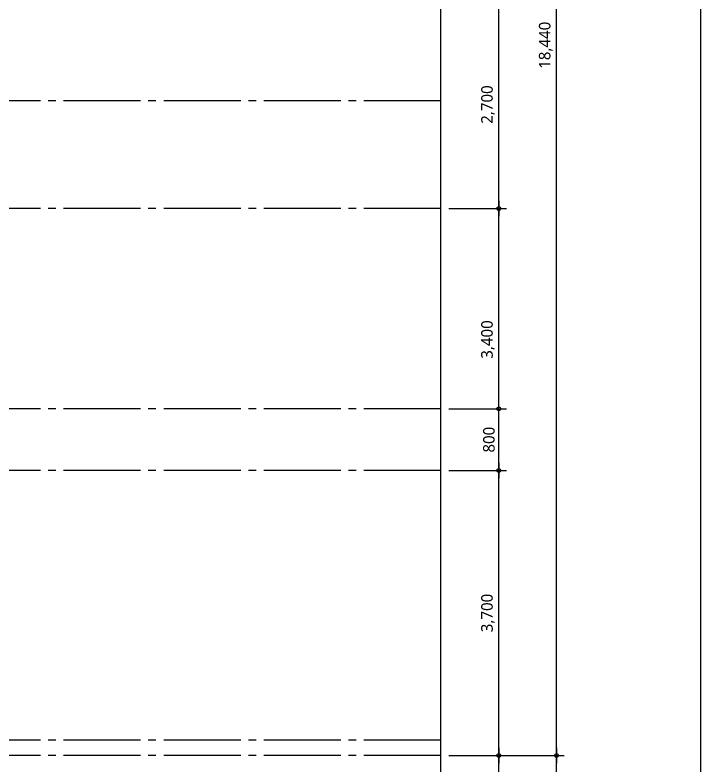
# Model space of a CAD drawing. Header units: millimetres. Extents: x 2135 to 254135, y 1035 to 90135.
# Drawn here: x 70730 to 79635, y 6124 to 15873 of the extents above; entities that cross this region are included whole.
import ezdxf

# ---------------------------------------------------------------- set-up
doc = ezdxf.new("R2010")
doc.units = ezdxf.units.MM
doc.linetypes.add('CEN3', pattern=[26, 20, -2, 2, -2])
doc.linetypes.add('CENTER2', pattern=[28.575, 19.05, -3.175, 3.175, -3.175])
doc.layers.get('Defpoints').update_dxf_attribs({"color": 157})
for name, color, linetype in [('A-01-CNTL', 1, 'CENTER2'), ('A-07-DIM', 7, 'Continuous'), ('WA2(가벽)_TED.A', 7, 'Continuous')]:
    doc.layers.add(name, color=color, linetype=linetype)
doc.styles.add('맑은고딕', font='malgun.ttf')
doc.dimstyles.new('HR-100', dxfattribs={"dimscale": 120, "dimtxt": 3, "dimasz": 1, "dimexe": 2, "dimexo": 2, "dimgap": 1, "dimtad": 1, "dimdec": 0, "dimdsep": 46, "dimlunit": 6, "dimtxsty": '맑은고딕', "dimblk": 'DIMDOT', "dimcen": 2.5, "dimdle": 1.5, "dimclrd": 7, "dimclrt": 3, "dimadec": 0, "dimazin": 0, "dimtfac": 1, "dimtdec": 0, "dimtix": 1, "dimtmove": 2, "dimatfit": 3, "dimfxl": 1, "dimtvp": 1, "dimtolj": 1, "dimtzin": 0, "dimlwd": -1, "dimarcsym": 0})

# ---------------------------------------------------------------- blocks, each defined once
blk = doc.blocks.new('FORM_TED.A')
at = {"layer": 'Defpoints', "color": 143, "ltscale": 100, "true_color": 0x7aafdf}
for points in [[(12, 13.5), (355, 13.5), (355, 283.5), (12, 283.5)], [(30.75, 32.25), (336.25, 32.25), (336.25, 264.75), (30.75, 264.75)], [(38.25, 39.75), (328.75, 39.75), (328.75, 257.25), (38.25, 257.25)], [(45.75, 47.25), (321.25, 47.25), (321.25, 249.75), (45.75, 249.75)]]:
    blk.add_lwpolyline(points, close=True, dxfattribs=at)
blk = doc.blocks.new('DIMDOT')
blk.add_line((-2, 0), (2, 0))
blk.add_circle((0, 0), 0.5)
blk = doc.blocks.new('*D296')
at = {"layer": 'A-07-DIM', "color": 0, "lineweight": -2, "ltscale": 50, "transparency": 16777216}
for p, q in [((76359.6, 9960.4), (77109.6, 9960.4)), ((76359.6, 6260.4), (77109.6, 6260.4))]:
    blk.add_line(p, q, dxfattribs=at)
at = {"layer": 'A-07-DIM', "color": 7, "ltscale": 50, "transparency": 16777216}
blk.add_line((77009.6, 6310.4), (77009.6, 9910.4), dxfattribs=at)
at = {"layer": 'Defpoints', "color": 0, "ltscale": 50, "transparency": 16777216}
for p in [(76259.6, 9960.4), (77009.6, 9960.4), (76259.6, 6260.4)]:
    blk.add_point(p, dxfattribs=at)
at = {"layer": 'A-07-DIM', "color": 7, "ltscale": 50, "transparency": 16777216, "xscale": 50, "yscale": 50, "zscale": 50}
for p, rotation in [((77009.6, 9960.4), 90), ((77009.6, 6260.4), 270)]:
    blk.add_blockref('DIMDOT', p, dxfattribs=dict(at, rotation=rotation))
at = {"layer": 'A-07-DIM', "color": 3, "ltscale": 50, "transparency": 16777216, "insert": (76869.6, 8110.4), "char_height": 150, "attachment_point": 5, "rotation": 90, "style": '맑은고딕'}
blk.add_mtext('\\A1;3,700', dxfattribs=at)
blk = doc.blocks.new('*D297')
at = {"layer": 'A-07-DIM', "color": 0, "lineweight": -2, "transparency": 16777216}
for p, q in [((76359.6, 13360.4), (77109.6, 13360.4)), ((76359.6, 9960.4), (77109.6, 9960.4))]:
    blk.add_line(p, q, dxfattribs=at)
at = {"layer": 'A-07-DIM', "color": 7, "transparency": 16777216}
blk.add_line((77009.6, 10010.4), (77009.6, 13310.4), dxfattribs=at)
at = {"layer": 'Defpoints', "color": 0, "transparency": 16777216}
for p in [(76259.6, 13360.4), (77009.6, 13360.4), (76259.6, 9960.4)]:
    blk.add_point(p, dxfattribs=at)
at = {"layer": 'A-07-DIM', "color": 7, "transparency": 16777216, "xscale": 50, "yscale": 50, "zscale": 50}
for p, rotation in [((77009.6, 13360.4), 90), ((77009.6, 9960.4), 270)]:
    blk.add_blockref('DIMDOT', p, dxfattribs=dict(at, rotation=rotation))
at = {"layer": 'A-07-DIM', "color": 3, "transparency": 16777216, "insert": (76869.6, 11660.4), "char_height": 150, "attachment_point": 5, "rotation": 90, "style": '맑은고딕'}
blk.add_mtext('\\A1;3,400', dxfattribs=at)
blk = doc.blocks.new('*D298')
at = {"layer": 'A-07-DIM', "color": 0, "lineweight": -2, "transparency": 16777216}
for p, q in [((76359.6, 16060.4), (77109.6, 16060.4)), ((76359.6, 13360.4), (77109.6, 13360.4))]:
    blk.add_line(p, q, dxfattribs=at)
at = {"layer": 'A-07-DIM', "color": 7, "transparency": 16777216}
blk.add_line((77009.6, 13410.4), (77009.6, 16010.4), dxfattribs=at)
at = {"layer": 'Defpoints', "color": 0, "transparency": 16777216}
for p in [(76259.6, 16060.4), (77009.6, 16060.4), (76259.6, 13360.4)]:
    blk.add_point(p, dxfattribs=at)
at = {"layer": 'A-07-DIM', "color": 7, "transparency": 16777216, "xscale": 50, "yscale": 50, "zscale": 50}
for p, rotation in [((77009.6, 16060.4), 90), ((77009.6, 13360.4), 270)]:
    blk.add_blockref('DIMDOT', p, dxfattribs=dict(at, rotation=rotation))
at = {"layer": 'A-07-DIM', "color": 3, "transparency": 16777216, "insert": (76869.6, 14710.4), "char_height": 150, "attachment_point": 5, "rotation": 90, "style": '맑은고딕'}
blk.add_mtext('\\A1;2,700', dxfattribs=at)
blk = doc.blocks.new('*D242')
at = {"layer": 'A-07-DIM', "color": 0, "lineweight": -2, "transparency": 16777216}
for p, q in [((76359.6, 24700.4), (77859.6, 24700.4)), ((76359.6, 6260.4), (77859.6, 6260.4))]:
    blk.add_line(p, q, dxfattribs=at)
at = {"layer": 'A-07-DIM', "color": 7, "transparency": 16777216}
blk.add_line((77759.6, 6310.4), (77759.6, 24650.4), dxfattribs=at)
at = {"layer": 'Defpoints', "color": 0, "transparency": 16777216}
for p in [(76259.6, 24700.4), (77759.6, 24700.4), (76259.6, 6260.4)]:
    blk.add_point(p, dxfattribs=at)
at = {"layer": 'A-07-DIM', "color": 7, "transparency": 16777216, "xscale": 50, "yscale": 50, "zscale": 50}
for p, rotation in [((77759.6, 24700.4), 90), ((77759.6, 6260.4), 270)]:
    blk.add_blockref('DIMDOT', p, dxfattribs=dict(at, rotation=rotation))
at = {"layer": 'A-07-DIM', "color": 3, "transparency": 16777216, "insert": (77619.2, 15480.4), "char_height": 150, "attachment_point": 5, "rotation": 90, "style": '맑은고딕'}
blk.add_mtext('\\A1;18,440', dxfattribs=at)
blk = doc.blocks.new('*D331')
at = {"layer": 'A-07-DIM', "color": 0, "lineweight": -2, "transparency": 16777216}
for p, q in [((76359.6, 10760.4), (77109.6, 10760.4)), ((76359.6, 9960.4), (77109.6, 9960.4))]:
    blk.add_line(p, q, dxfattribs=at)
at = {"layer": 'A-07-DIM', "color": 7, "transparency": 16777216}
blk.add_line((77009.6, 10010.4), (77009.6, 10710.4), dxfattribs=at)
at = {"layer": 'Defpoints', "color": 0, "transparency": 16777216}
for p in [(76259.6, 10760.4), (77009.6, 10760.4), (76259.6, 9960.4)]:
    blk.add_point(p, dxfattribs=at)
at = {"layer": 'A-07-DIM', "color": 7, "transparency": 16777216, "xscale": 50, "yscale": 50, "zscale": 50}
for p, rotation in [((77009.6, 10760.4), 90), ((77009.6, 9960.4), 270)]:
    blk.add_blockref('DIMDOT', p, dxfattribs=dict(at, rotation=rotation))
at = {"layer": 'A-07-DIM', "color": 3, "transparency": 16777216, "insert": (76882.2, 10360.4), "char_height": 150, "attachment_point": 5, "rotation": 90, "style": '맑은고딕'}
blk.add_mtext('\\A1;800', dxfattribs=at)

msp = doc.modelspace()

# ---------------------------------------------------------------- linework, layer by layer
at = {"layer": 'A-01-CNTL', "linetype": 'CEN3', "ltscale": 50}
for p, q in [((76259.6, 14760.4), (48709.6, 14760.4)), ((76259.6, 13360.4), (63534.6, 13360.4)), ((76259.6, 10760.4), (48709.6, 10760.4)), ((76259.6, 9960.4), (63534.6, 9960.4)), ((76259.6, 6460.4), (48709.6, 6460.4)), ((76259.6, 6260.4), (48709.6, 6260.4))]:
    msp.add_line(p, q, dxfattribs=at)

# ---------------------------------------------------------------- block references
at = {"layer": 'WA2(가벽)_TED.A', "xscale": 100, "yscale": 100, "zscale": 100}
msp.add_blockref('FORM_TED.A', (44134.6, 1035.4), dxfattribs=at)

# ---------------------------------------------------------------- dimensions: what is measured, and where the dimension line sits
at = {"layer": 'A-07-DIM'}
for base, p1, p2, picture, middle in [((77759.6, 24700.4), (76259.6, 6260.4), (76259.6, 24700.4), '*D242', (77619.2, 15480.4)), ((77009.6, 16060.4), (76259.6, 13360.4), (76259.6, 16060.4), '*D298', (76869.6, 14710.4)), ((77009.6, 13360.4), (76259.6, 9960.4), (76259.6, 13360.4), '*D297', (76869.6, 11660.4)), ((77009.6, 10760.4), (76259.6, 9960.4), (76259.6, 10760.4), '*D331', (76882.2, 10360.4))]:
    dim = msp.add_linear_dim(base=base, p1=p1, p2=p2, angle=90, dimstyle='HR-100', override={"dimscale": 50}, dxfattribs=at)
    dim.commit()
    dim.dimension.update_dxf_attribs({"geometry": picture, "text_midpoint": middle})
at = {"layer": 'A-07-DIM', "ltscale": 50}
dim = msp.add_linear_dim(base=(77009.6, 9960.4), p1=(76259.6, 6260.4), p2=(76259.6, 9960.4), angle=90, dimstyle='HR-100', override={"dimscale": 50}, dxfattribs=at)
dim.commit()
dim.dimension.update_dxf_attribs({"geometry": '*D296', "text_midpoint": (76869.6, 8110.4)})

doc.saveas('drawing.dxf')
